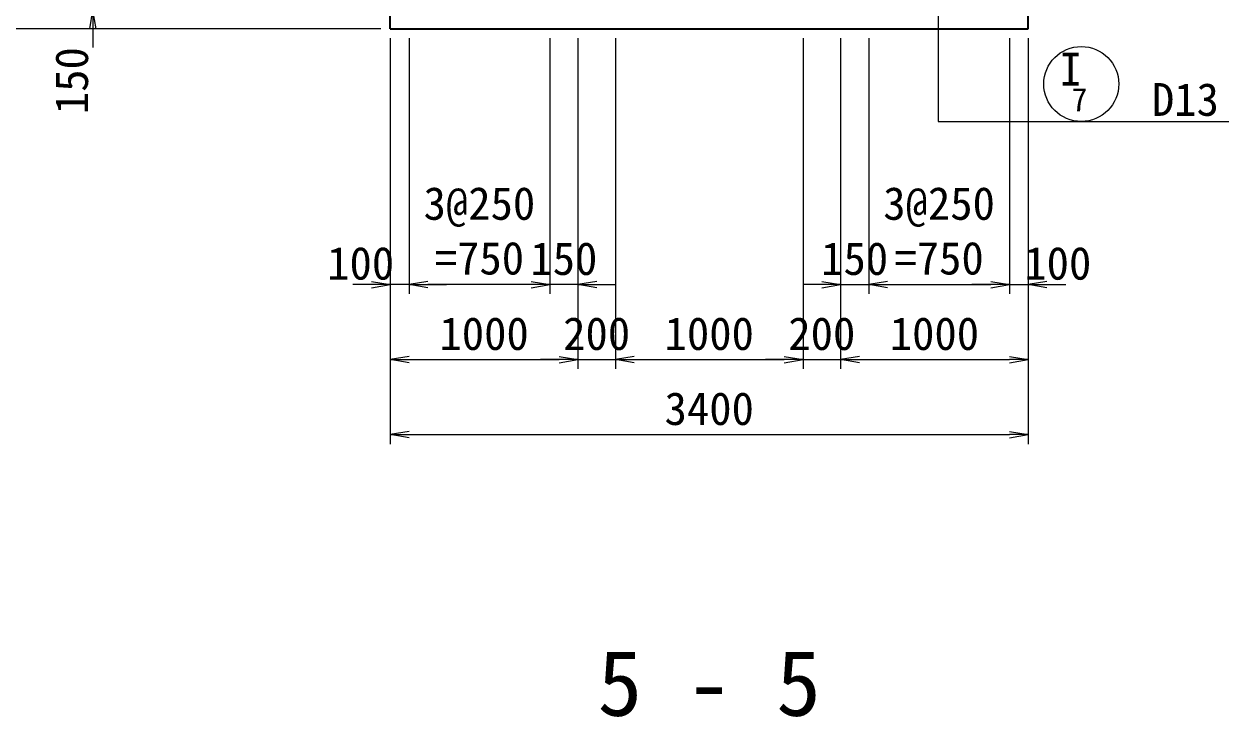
# Model space of a CAD drawing. Header units: millimetres. Extents: x 169470 to 758170, y -17820 to 11880.
# Drawn here: x 635232 to 641653, y -2568 to 1125 of the extents above; entities that cross this region are included whole.
import ezdxf
from ezdxf.enums import TextEntityAlignment as Align

# ---------------------------------------------------------------- set-up
doc = ezdxf.new("R2010")
doc.units = ezdxf.units.MM
doc.header["$LTSCALE"] = 50
doc.header["$PDSIZE"] = 300
doc.layers.get('Defpoints').update_dxf_attribs({"color": 151})
for name, color, linetype, lineweight in [('D-STR', 1, 'Continuous', 25), ('D-STR-DIM', 7, 'Continuous', 13), ('D-STR-HTXT', 7, 'Continuous', 13), ('D-STR-TXT', 7, 'Continuous', 13)]:
    doc.layers.add(name, color=color, linetype=linetype, lineweight=lineweight)
doc.styles.add('YOKO_GOTHIC', font='MS Gothic.ttf')
doc.dimstyles.new('S50', dxfattribs={"dimscale": 50, "dimtxt": 3.5, "dimasz": 2, "dimexe": 1, "dimexo": 1, "dimgap": 1, "dimtad": 1, "dimdec": 0, "dimzin": 1, "dimdsep": 46, "dimtxsty": 'YOKO_GOTHIC', "dimblk": 'OPEN', "dimcen": 0, "dimclrd": 256, "dimclre": 256, "dimclrt": 256, "dimaunit": 1, "dimadec": 3, "dimazin": 0, "dimtfac": 1, "dimtdec": 0, "dimtix": 1, "dimtmove": 2, "dimatfit": 3, "dimldrblk": 'OPEN', "dimfxl": 1, "dimlwd": -1, "dimlwe": -1, "dimarcsym": 2})

# ---------------------------------------------------------------- blocks, each defined once
blk = doc.blocks.new('_Open')
at = {"color": 0, "linetype": 'ByBlock', "lineweight": -2}
for p, q in [((-1, 0.167), (0, 0)), ((-1, -0.167), (0, 0)), ((0, 0), (-1, 0))]:
    blk.add_line(p, q, dxfattribs=at)
blk = doc.blocks.new('*D2592')
at = {"layer": 'D-STR-DIM', "transparency": 16777216}
for p, q in [((634599.3, 1300.5), (634599.3, 1400.5)), ((637133.8, 1200.5), (634549.3, 1200.5)), ((634599.3, 1200.5), (634599.3, 1100.5)), ((637133.8, 1100.5), (634549.3, 1100.5)), ((634599.3, 1000.5), (634599.3, 900.5))]:
    blk.add_line(p, q, dxfattribs=at)
at = {"layer": 'Defpoints', "color": 0, "transparency": 16777216}
for p in [(637183.8, 1200.5), (634599.3, 1100.5), (637183.8, 1100.5)]:
    blk.add_point(p, dxfattribs=at)
at = {"layer": 'D-STR-DIM', "transparency": 16777216, "xscale": 100, "yscale": 100, "zscale": 100}
for p, rotation in [((634599.3, 1200.5), 270), ((634599.3, 1100.5), 90)]:
    blk.add_blockref('_Open', p, dxfattribs=dict(at, rotation=rotation))
at = {"layer": 'D-STR-DIM', "transparency": 16777216, "insert": (634461.8, 1150.5), "char_height": 175, "attachment_point": 5, "rotation": 90, "style": 'YOKO_GOTHIC'}
blk.add_mtext('100', dxfattribs=at)
blk = doc.blocks.new('*D2594')
at = {"layer": 'D-STR-DIM', "transparency": 16777216}
for p, q in [((634999.3, 1700.5), (634999.3, 1800.5)), ((637133.8, 1600.5), (634949.3, 1600.5)), ((634999.3, 1200.5), (634999.3, 1600.5)), ((637133.8, 1200.5), (634949.3, 1200.5)), ((634999.3, 1100.5), (634999.3, 1000.5))]:
    blk.add_line(p, q, dxfattribs=at)
at = {"layer": 'Defpoints', "color": 0, "transparency": 16777216}
for p in [(634999.3, 1600.5), (637183.8, 1600.5), (637183.8, 1200.5)]:
    blk.add_point(p, dxfattribs=at)
at = {"layer": 'D-STR-DIM', "transparency": 16777216, "xscale": 100, "yscale": 100, "zscale": 100}
for p, rotation in [((634999.3, 1600.5), 270), ((634999.3, 1200.5), 90)]:
    blk.add_blockref('_Open', p, dxfattribs=dict(at, rotation=rotation))
at = {"layer": 'D-STR-DIM', "transparency": 16777216, "insert": (634861.8, 1400.5), "char_height": 175, "attachment_point": 5, "rotation": 90, "style": 'YOKO_GOTHIC'}
blk.add_mtext('400', dxfattribs=at)
blk = doc.blocks.new('*D2598')
at = {"layer": 'D-STR-DIM', "transparency": 16777216}
for p, q in [((635599.3, 1450.5), (635599.3, 1550.5)), ((637133.8, 1350.5), (635549.3, 1350.5)), ((635599.3, 1200.5), (635599.3, 1350.5)), ((637133.8, 1200.5), (635549.3, 1200.5)), ((635599.3, 1100.5), (635599.3, 1000.5))]:
    blk.add_line(p, q, dxfattribs=at)
at = {"layer": 'Defpoints', "color": 0, "transparency": 16777216}
for p in [(635599.3, 1350.5), (637183.8, 1350.5), (637183.8, 1200.5)]:
    blk.add_point(p, dxfattribs=at)
at = {"layer": 'D-STR-DIM', "transparency": 16777216, "xscale": 100, "yscale": 100, "zscale": 100}
for p, rotation in [((635599.3, 1350.5), 270), ((635599.3, 1200.5), 90)]:
    blk.add_blockref('_Open', p, dxfattribs=dict(at, rotation=rotation))
at = {"layer": 'D-STR-DIM', "transparency": 16777216, "insert": (635486.8, 824), "char_height": 175, "attachment_point": 5, "rotation": 90, "style": 'YOKO_GOTHIC'}
blk.add_mtext('150', dxfattribs=at)
blk = doc.blocks.new('*D2603')
at = {"layer": 'D-STR-DIM', "transparency": 16777216}
for p, q in [((637183.8, 1050.5), (637183.8, -1113.5)), ((640583.8, 1050.5), (640583.8, -1113.5)), ((637283.8, -1063.5), (640483.8, -1063.5))]:
    blk.add_line(p, q, dxfattribs=at)
at = {"layer": 'Defpoints', "color": 0, "transparency": 16777216}
for p in [(637183.8, 1100.5), (640583.8, 1100.5), (640583.8, -1063.5)]:
    blk.add_point(p, dxfattribs=at)
at = {"layer": 'D-STR-DIM', "transparency": 16777216, "xscale": 100, "yscale": 100, "zscale": 100, "rotation": 180}
blk.add_blockref('_Open', (637183.8, -1063.5), dxfattribs=at)
at = {"layer": 'D-STR-DIM', "transparency": 16777216, "xscale": 100, "yscale": 100, "zscale": 100}
blk.add_blockref('_Open', (640583.8, -1063.5), dxfattribs=at)
at = {"layer": 'D-STR-DIM', "transparency": 16777216, "insert": (638883.8, -926), "char_height": 175, "attachment_point": 5, "style": 'YOKO_GOTHIC'}
blk.add_mtext('3400', dxfattribs=at)
blk = doc.blocks.new('*D2604')
at = {"layer": 'D-STR-DIM', "transparency": 16777216}
for p, q in [((637183.8, 1050.5), (637183.8, -713.5)), ((638183.8, 1050.5), (638183.8, -713.5)), ((637283.8, -663.5), (638083.8, -663.5))]:
    blk.add_line(p, q, dxfattribs=at)
at = {"layer": 'Defpoints', "color": 0, "transparency": 16777216}
for p in [(637183.8, 1100.5), (638183.8, 1100.5), (638183.8, -663.5)]:
    blk.add_point(p, dxfattribs=at)
at = {"layer": 'D-STR-DIM', "transparency": 16777216, "xscale": 100, "yscale": 100, "zscale": 100, "rotation": 180}
blk.add_blockref('_Open', (637183.8, -663.5), dxfattribs=at)
at = {"layer": 'D-STR-DIM', "transparency": 16777216, "xscale": 100, "yscale": 100, "zscale": 100}
blk.add_blockref('_Open', (638183.8, -663.5), dxfattribs=at)
at = {"layer": 'D-STR-DIM', "transparency": 16777216, "insert": (637683.8, -526), "char_height": 175, "attachment_point": 5, "style": 'YOKO_GOTHIC'}
blk.add_mtext('1000', dxfattribs=at)
blk = doc.blocks.new('*D2605')
at = {"layer": 'D-STR-DIM', "transparency": 16777216}
for p, q in [((638183.8, 1050.5), (638183.8, -713.5)), ((638383.8, 1050.5), (638383.8, -713.5)), ((638083.8, -663.5), (637983.8, -663.5)), ((638183.8, -663.5), (638383.8, -663.5)), ((638483.8, -663.5), (638583.8, -663.5))]:
    blk.add_line(p, q, dxfattribs=at)
at = {"layer": 'Defpoints', "color": 0, "transparency": 16777216}
for p in [(638183.8, 1100.5), (638383.8, 1100.5), (638383.8, -663.5)]:
    blk.add_point(p, dxfattribs=at)
at = {"layer": 'D-STR-DIM', "transparency": 16777216, "xscale": 100, "yscale": 100, "zscale": 100}
blk.add_blockref('_Open', (638183.8, -663.5), dxfattribs=at)
at = {"layer": 'D-STR-DIM', "transparency": 16777216, "xscale": 100, "yscale": 100, "zscale": 100, "rotation": 180}
blk.add_blockref('_Open', (638383.8, -663.5), dxfattribs=at)
at = {"layer": 'D-STR-DIM', "transparency": 16777216, "insert": (638283.8, -526), "char_height": 175, "attachment_point": 5, "style": 'YOKO_GOTHIC'}
blk.add_mtext('200', dxfattribs=at)
blk = doc.blocks.new('*D2606')
at = {"layer": 'D-STR-DIM', "transparency": 16777216}
for p, q in [((638383.8, 1050.5), (638383.8, -713.5)), ((639383.8, 1050.5), (639383.8, -713.5)), ((638483.8, -663.5), (639283.8, -663.5))]:
    blk.add_line(p, q, dxfattribs=at)
at = {"layer": 'Defpoints', "color": 0, "transparency": 16777216}
for p in [(638383.8, 1100.5), (639383.8, 1100.5), (639383.8, -663.5)]:
    blk.add_point(p, dxfattribs=at)
at = {"layer": 'D-STR-DIM', "transparency": 16777216, "xscale": 100, "yscale": 100, "zscale": 100, "rotation": 180}
blk.add_blockref('_Open', (638383.8, -663.5), dxfattribs=at)
at = {"layer": 'D-STR-DIM', "transparency": 16777216, "xscale": 100, "yscale": 100, "zscale": 100}
blk.add_blockref('_Open', (639383.8, -663.5), dxfattribs=at)
at = {"layer": 'D-STR-DIM', "transparency": 16777216, "insert": (638883.8, -526), "char_height": 175, "attachment_point": 5, "style": 'YOKO_GOTHIC'}
blk.add_mtext('1000', dxfattribs=at)
blk = doc.blocks.new('*D2607')
at = {"layer": 'D-STR-DIM', "transparency": 16777216}
for p, q in [((639383.8, 1050.5), (639383.8, -713.5)), ((639583.8, 1050.5), (639583.8, -713.5)), ((639283.8, -663.5), (639183.8, -663.5)), ((639383.8, -663.5), (639583.8, -663.5)), ((639683.8, -663.5), (639783.8, -663.5))]:
    blk.add_line(p, q, dxfattribs=at)
at = {"layer": 'Defpoints', "color": 0, "transparency": 16777216}
for p in [(639383.8, 1100.5), (639583.8, 1100.5), (639583.8, -663.5)]:
    blk.add_point(p, dxfattribs=at)
at = {"layer": 'D-STR-DIM', "transparency": 16777216, "xscale": 100, "yscale": 100, "zscale": 100}
blk.add_blockref('_Open', (639383.8, -663.5), dxfattribs=at)
at = {"layer": 'D-STR-DIM', "transparency": 16777216, "xscale": 100, "yscale": 100, "zscale": 100, "rotation": 180}
blk.add_blockref('_Open', (639583.8, -663.5), dxfattribs=at)
at = {"layer": 'D-STR-DIM', "transparency": 16777216, "insert": (639483.8, -526), "char_height": 175, "attachment_point": 5, "style": 'YOKO_GOTHIC'}
blk.add_mtext('200', dxfattribs=at)
blk = doc.blocks.new('*D2608')
at = {"layer": 'D-STR-DIM', "transparency": 16777216}
for p, q in [((639583.8, 1050.5), (639583.8, -713.5)), ((640583.8, 1050.5), (640583.8, -713.5)), ((639683.8, -663.5), (640483.8, -663.5))]:
    blk.add_line(p, q, dxfattribs=at)
at = {"layer": 'Defpoints', "color": 0, "transparency": 16777216}
for p in [(639583.8, 1100.5), (640583.8, 1100.5), (640583.8, -663.5)]:
    blk.add_point(p, dxfattribs=at)
at = {"layer": 'D-STR-DIM', "transparency": 16777216, "xscale": 100, "yscale": 100, "zscale": 100, "rotation": 180}
blk.add_blockref('_Open', (639583.8, -663.5), dxfattribs=at)
at = {"layer": 'D-STR-DIM', "transparency": 16777216, "xscale": 100, "yscale": 100, "zscale": 100}
blk.add_blockref('_Open', (640583.8, -663.5), dxfattribs=at)
at = {"layer": 'D-STR-DIM', "transparency": 16777216, "insert": (640083.8, -526), "char_height": 175, "attachment_point": 5, "style": 'YOKO_GOTHIC'}
blk.add_mtext('1000', dxfattribs=at)
blk = doc.blocks.new('*D2609')
at = {"layer": 'D-STR-DIM', "transparency": 16777216}
for p, q in [((639583.8, 1050.5), (639583.8, -313.5)), ((639733.8, 1050.5), (639733.8, -313.5)), ((639483.8, -263.5), (639383.8, -263.5)), ((639583.8, -263.5), (639733.8, -263.5)), ((639833.8, -263.5), (639933.8, -263.5))]:
    blk.add_line(p, q, dxfattribs=at)
at = {"layer": 'Defpoints', "color": 0, "transparency": 16777216}
for p in [(639583.8, 1100.5), (639733.8, 1100.5), (639733.8, -263.5)]:
    blk.add_point(p, dxfattribs=at)
at = {"layer": 'D-STR-DIM', "transparency": 16777216, "xscale": 100, "yscale": 100, "zscale": 100}
blk.add_blockref('_Open', (639583.8, -263.5), dxfattribs=at)
at = {"layer": 'D-STR-DIM', "transparency": 16777216, "xscale": 100, "yscale": 100, "zscale": 100, "rotation": 180}
blk.add_blockref('_Open', (639733.8, -263.5), dxfattribs=at)
at = {"layer": 'D-STR-DIM', "transparency": 16777216, "insert": (639658.8, -126), "char_height": 175, "attachment_point": 5, "style": 'YOKO_GOTHIC'}
blk.add_mtext('150', dxfattribs=at)
blk = doc.blocks.new('*D2610')
at = {"layer": 'D-STR-DIM', "transparency": 16777216}
for p, q in [((639733.8, 1050.5), (639733.8, -313.5)), ((640483.8, 1050.5), (640483.8, -313.5)), ((639833.8, -263.5), (640383.8, -263.5))]:
    blk.add_line(p, q, dxfattribs=at)
at = {"layer": 'Defpoints', "color": 0, "transparency": 16777216}
for p in [(639733.8, 1100.5), (640483.8, 1100.5), (640483.8, -263.5)]:
    blk.add_point(p, dxfattribs=at)
at = {"layer": 'D-STR-DIM', "transparency": 16777216, "xscale": 100, "yscale": 100, "zscale": 100, "rotation": 180}
blk.add_blockref('_Open', (639733.8, -263.5), dxfattribs=at)
at = {"layer": 'D-STR-DIM', "transparency": 16777216, "xscale": 100, "yscale": 100, "zscale": 100}
blk.add_blockref('_Open', (640483.8, -263.5), dxfattribs=at)
at = {"layer": 'D-STR-DIM', "transparency": 16777216, "insert": (640108.8, 22.1), "char_height": 175, "attachment_point": 5, "style": 'YOKO_GOTHIC'}
blk.add_mtext('3@250\\P=750', dxfattribs=at)
blk = doc.blocks.new('*D2611')
at = {"layer": 'D-STR-DIM', "transparency": 16777216}
for p, q in [((640483.8, 1050.5), (640483.8, -313.5)), ((640583.8, 1050.5), (640583.8, -313.5)), ((640383.8, -263.5), (640283.8, -263.5)), ((640483.8, -263.5), (640583.8, -263.5)), ((640683.8, -263.5), (640783.8, -263.5))]:
    blk.add_line(p, q, dxfattribs=at)
at = {"layer": 'Defpoints', "color": 0, "transparency": 16777216}
for p in [(640483.8, 1100.5), (640583.8, 1100.5), (640583.8, -263.5)]:
    blk.add_point(p, dxfattribs=at)
at = {"layer": 'D-STR-DIM', "transparency": 16777216, "xscale": 100, "yscale": 100, "zscale": 100}
blk.add_blockref('_Open', (640483.8, -263.5), dxfattribs=at)
at = {"layer": 'D-STR-DIM', "transparency": 16777216, "xscale": 100, "yscale": 100, "zscale": 100, "rotation": 180}
blk.add_blockref('_Open', (640583.8, -263.5), dxfattribs=at)
at = {"layer": 'D-STR-DIM', "transparency": 16777216, "insert": (640741.5, -151), "char_height": 175, "attachment_point": 5, "style": 'YOKO_GOTHIC'}
blk.add_mtext('100', dxfattribs=at)
blk = doc.blocks.new('*D2612')
at = {"layer": 'D-STR-DIM', "transparency": 16777216}
for p, q in [((638033.8, 1050.5), (638033.8, -313.5)), ((638183.8, 1050.5), (638183.8, -313.5)), ((637933.8, -263.5), (637833.8, -263.5)), ((638183.8, -263.5), (638033.8, -263.5)), ((638283.8, -263.5), (638383.8, -263.5))]:
    blk.add_line(p, q, dxfattribs=at)
at = {"layer": 'Defpoints', "color": 0, "transparency": 16777216}
for p in [(638033.8, 1100.5), (638183.8, 1100.5), (638033.8, -263.5)]:
    blk.add_point(p, dxfattribs=at)
at = {"layer": 'D-STR-DIM', "transparency": 16777216, "xscale": 100, "yscale": 100, "zscale": 100}
blk.add_blockref('_Open', (638033.8, -263.5), dxfattribs=at)
at = {"layer": 'D-STR-DIM', "transparency": 16777216, "xscale": 100, "yscale": 100, "zscale": 100, "rotation": 180}
blk.add_blockref('_Open', (638183.8, -263.5), dxfattribs=at)
at = {"layer": 'D-STR-DIM', "transparency": 16777216, "insert": (638108.8, -126), "char_height": 175, "attachment_point": 5, "style": 'YOKO_GOTHIC'}
blk.add_mtext('150', dxfattribs=at)
blk = doc.blocks.new('*D2613')
at = {"layer": 'D-STR-DIM', "transparency": 16777216}
for p, q in [((637283.8, 1050.5), (637283.8, -313.5)), ((638033.8, 1050.5), (638033.8, -313.5)), ((637933.8, -263.5), (637383.8, -263.5))]:
    blk.add_line(p, q, dxfattribs=at)
at = {"layer": 'Defpoints', "color": 0, "transparency": 16777216}
for p in [(637283.8, 1100.5), (638033.8, 1100.5), (637283.8, -263.5)]:
    blk.add_point(p, dxfattribs=at)
at = {"layer": 'D-STR-DIM', "transparency": 16777216, "xscale": 100, "yscale": 100, "zscale": 100, "rotation": 180}
blk.add_blockref('_Open', (637283.8, -263.5), dxfattribs=at)
at = {"layer": 'D-STR-DIM', "transparency": 16777216, "xscale": 100, "yscale": 100, "zscale": 100}
blk.add_blockref('_Open', (638033.8, -263.5), dxfattribs=at)
at = {"layer": 'D-STR-DIM', "transparency": 16777216, "insert": (637658.8, 22.1), "char_height": 175, "attachment_point": 5, "style": 'YOKO_GOTHIC'}
blk.add_mtext('3@250\\P=750', dxfattribs=at)
blk = doc.blocks.new('*D2614')
at = {"layer": 'D-STR-DIM', "transparency": 16777216}
for p, q in [((637183.8, 1050.5), (637183.8, -313.5)), ((637283.8, 1050.5), (637283.8, -313.5)), ((637083.8, -263.5), (636983.8, -263.5)), ((637283.8, -263.5), (637183.8, -263.5)), ((637383.8, -263.5), (637483.8, -263.5))]:
    blk.add_line(p, q, dxfattribs=at)
at = {"layer": 'Defpoints', "color": 0, "transparency": 16777216}
for p in [(637183.8, 1100.5), (637283.8, 1100.5), (637183.8, -263.5)]:
    blk.add_point(p, dxfattribs=at)
at = {"layer": 'D-STR-DIM', "transparency": 16777216, "xscale": 100, "yscale": 100, "zscale": 100}
blk.add_blockref('_Open', (637183.8, -263.5), dxfattribs=at)
at = {"layer": 'D-STR-DIM', "transparency": 16777216, "xscale": 100, "yscale": 100, "zscale": 100, "rotation": 180}
blk.add_blockref('_Open', (637283.8, -263.5), dxfattribs=at)
at = {"layer": 'D-STR-DIM', "transparency": 16777216, "insert": (637026.1, -151), "char_height": 175, "attachment_point": 5, "style": 'YOKO_GOTHIC'}
blk.add_mtext('100', dxfattribs=at)

msp = doc.modelspace()

# ---------------------------------------------------------------- linework, layer by layer
at = {"layer": 'D-STR'}
for p, q in [((637183.8, 1100.46), (637183.8, 5030.46)), ((640583.8, 1100.46), (640583.8, 5030.46)), ((637183.8, 1100.46), (640583.8, 1100.46))]:
    msp.add_line(p, q, dxfattribs=at)
at = {"layer": 'D-STR-HTXT'}
msp.add_circle((640866.51, 806.1), 200, dxfattribs=at)

# ---------------------------------------------------------------- texts
at = {"layer": 'D-STR-TXT', "style": 'YOKO_GOTHIC'}
for s, height, p in [('I', 175, (640810.23, 797.79)), ('7', 125, (640856.89, 659.98)), ('5 - 5', 350, (638883.8, -2562.75))]:
    msp.add_text(s, height=height, dxfattribs=at).set_placement(p, align=Align.CENTER)
msp.add_text('D13', height=175, dxfattribs=at).set_placement((641243.03, 636.1))

# ---------------------------------------------------------------- dimensions: what is measured, and where the dimension line sits
at = {"layer": 'D-STR-DIM'}
for base, p1, p2, angle, picture, middle in [((634999.28, 1600.46), (637183.8, 1200.46), (637183.8, 1600.46), 90, '*D2594', (634861.78, 1400.46)), ((634599.28, 1100.46), (637183.8, 1200.46), (637183.8, 1100.46), 90, '*D2592', (634461.78, 1150.46)), ((638033.8, -263.45), (638183.8, 1100.46), (638033.8, 1100.46), 180, '*D2612', (638108.8, -125.95))]:
    dim = msp.add_linear_dim(base=base, p1=p1, p2=p2, angle=angle, dimstyle='S50', dxfattribs=at)
    dim.commit()
    dim.dimension.update_dxf_attribs({"geometry": picture, "text_midpoint": middle})
for base, p1, p2, angle, picture, middle in [((635599.28, 1350.46), (637183.8, 1200.46), (637183.8, 1350.46), 90, '*D2598', (635486.78, 823.96)), ((637183.8, -263.45), (637283.8, 1100.46), (637183.8, 1100.46), 180, '*D2614', (637026.08, -150.95))]:
    dim = msp.add_linear_dim(base=base, p1=p1, p2=p2, angle=angle, dimstyle='S50', dxfattribs=at)
    dim.commit()
    dim.dimension.update_dxf_attribs({"geometry": picture, "text_midpoint": middle, "dimtype": 160})
for base, p1, p2, picture, middle in [((640583.8, -1063.45), (637183.8, 1100.46), (640583.8, 1100.46), '*D2603', (638883.8, -925.95)), ((638183.8, -663.45), (637183.8, 1100.46), (638183.8, 1100.46), '*D2604', (637683.8, -525.95)), ((638383.8, -663.45), (638183.8, 1100.46), (638383.8, 1100.46), '*D2605', (638283.8, -525.95)), ((639383.8, -663.45), (638383.8, 1100.46), (639383.8, 1100.46), '*D2606', (638883.8, -525.95)), ((639583.8, -663.45), (639383.8, 1100.46), (639583.8, 1100.46), '*D2607', (639483.8, -525.95)), ((639733.8, -263.45), (639583.8, 1100.46), (639733.8, 1100.46), '*D2609', (639658.8, -125.95)), ((640583.8, -663.45), (639583.8, 1100.46), (640583.8, 1100.46), '*D2608', (640083.8, -525.95))]:
    dim = msp.add_linear_dim(base=base, p1=p1, p2=p2, dimstyle='S50', dxfattribs=at)
    dim.commit()
    dim.dimension.update_dxf_attribs({"geometry": picture, "text_midpoint": middle})
dim = msp.add_linear_dim(base=(637283.8, -263.45), p1=(638033.8, 1100.46), p2=(637283.8, 1100.46), angle=180, text='3@250\\P=<>', dimstyle='S50', dxfattribs=at)
dim.commit()
dim.dimension.update_dxf_attribs({"geometry": '*D2613', "text_midpoint": (637658.8, 22.1)})
dim = msp.add_linear_dim(base=(640483.8, -263.45), p1=(639733.8, 1100.46), p2=(640483.8, 1100.46), text='3@250\\P=<>', dimstyle='S50', dxfattribs=at)
dim.commit()
dim.dimension.update_dxf_attribs({"geometry": '*D2610', "text_midpoint": (640108.8, 22.1)})
dim = msp.add_linear_dim(base=(640583.8, -263.45), p1=(640483.8, 1100.46), p2=(640583.8, 1100.46), dimstyle='S50', dxfattribs=at)
dim.commit()
dim.dimension.update_dxf_attribs({"geometry": '*D2611', "text_midpoint": (640741.53, -150.95), "dimtype": 160})

# ---------------------------------------------------------------- leaders
at = {"layer": 'D-STR-HTXT'}
for points in [[(640103.96, 1480.46), (640103.96, 606.1), (641653.45, 606.1)], [(640103.96, 1350.46), (640103.96, 1054.35)]]:
    msp.add_leader(points, dimstyle='S50', dxfattribs=at)

doc.saveas('drawing.dxf')
